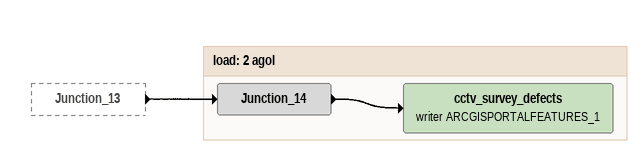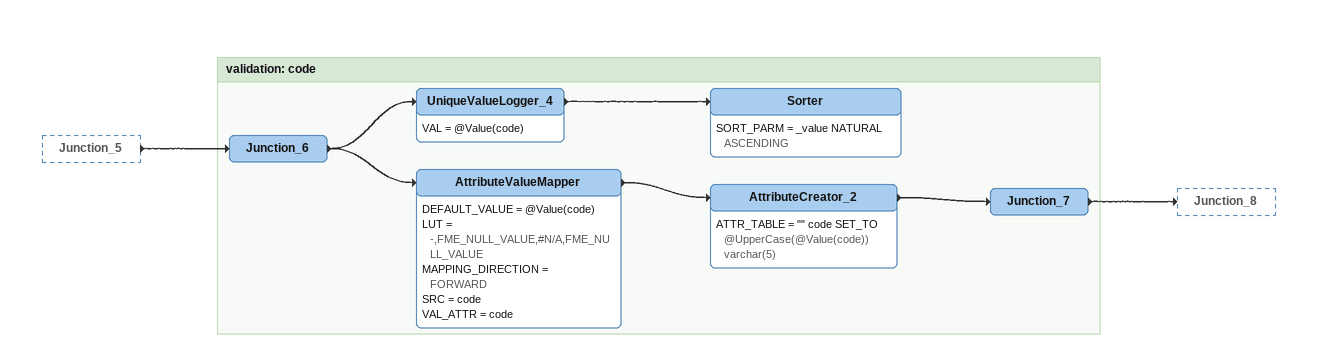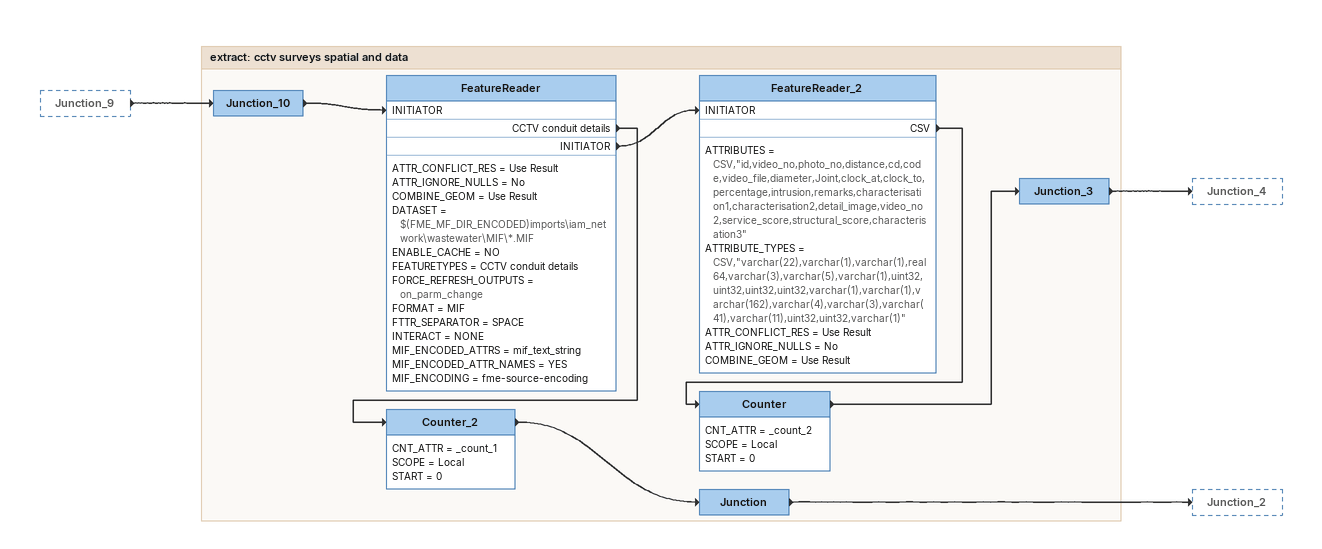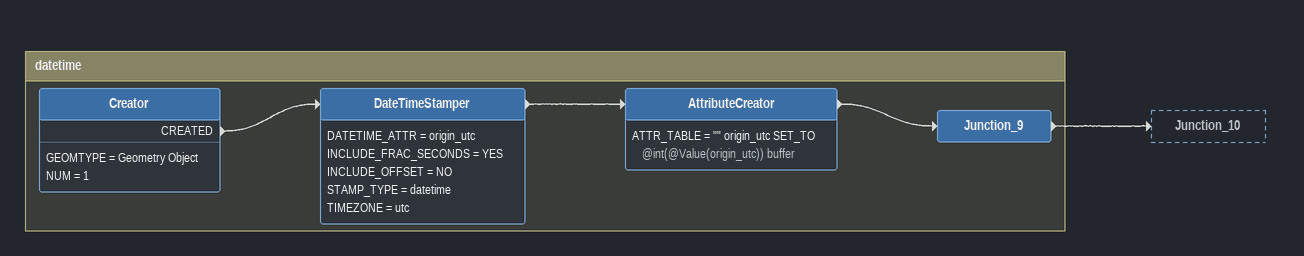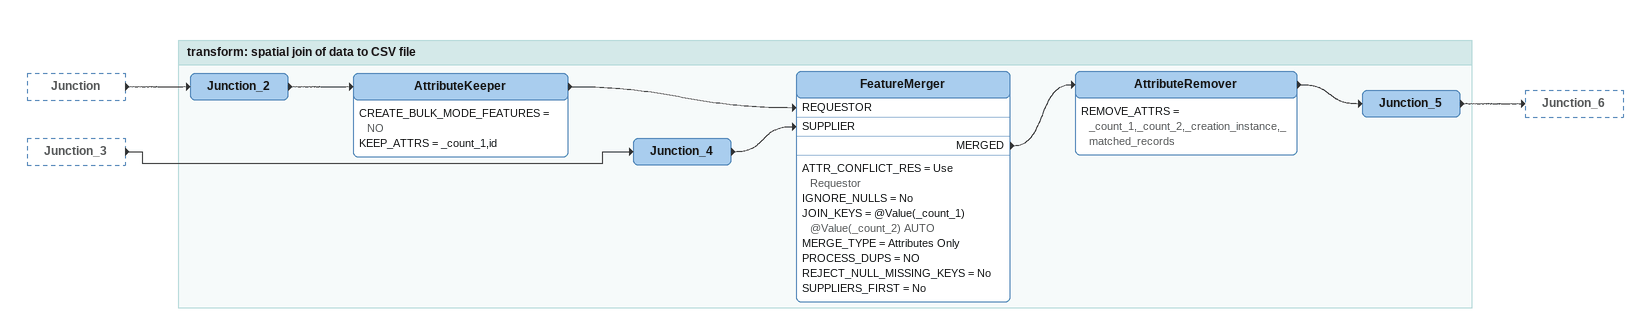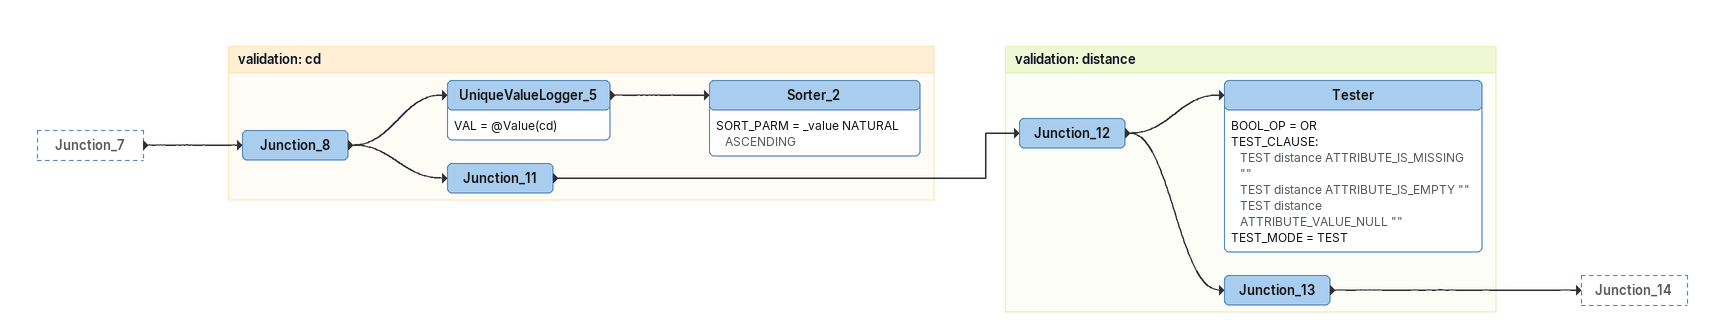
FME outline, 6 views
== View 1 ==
Junction_13 [outside]
    -> Junction_14

Bookmark: load: 2 agol
Junction_14
    -> cctv_survey_defects (writer ARCGISPORTALFEATURES_1)
cctv_survey_defects (writer ARCGISPORTALFEATURES_1)

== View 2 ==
Junction_5 [outside]
    -> Junction_6

Bookmark: validation: code
Junction_6
    -> UniqueValueLogger_4
    -> AttributeValueMapper
UniqueValueLogger_4
    VAL = @Value(code)
    -> Sorter
Sorter
    SORT_PARM = _value NATURAL ASCENDING
AttributeValueMapper
    DEFAULT_VALUE = @Value(code)
    LUT = -,FME_NULL_VALUE,#N/A,FME_NULL_VALUE
    MAPPING_DIRECTION = FORWARD
    SRC = code
    VAL_ATTR = code
    -> AttributeCreator_2
AttributeCreator_2
    ATTR_TABLE = "" code SET_TO @UpperCase(@Value(code)) varchar(5)
    -> Junction_7
Junction_7
    -> Junction_8

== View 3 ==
Junction_9 [outside]
    -> Junction_10

Bookmark: extract: cctv surveys spatial and data
Junction_10
    -> FeatureReader [INITIATOR]
FeatureReader
    ATTR_CONFLICT_RES = Use Result
    ATTR_IGNORE_NULLS = No
    COMBINE_GEOM = Use Result
    DATASET = $(FME_MF_DIR_ENCODED)imports\iam_network\wastewater\MIF\*.MIF
    ENABLE_CACHE = NO
    FEATURETYPES = CCTV conduit details
    FORCE_REFRESH_OUTPUTS = on_parm_change
    FORMAT = MIF
    FTTR_SEPARATOR = SPACE
    INTERACT = NONE
    MIF_ENCODED_ATTRS = mif_text_string
    MIF_ENCODED_ATTR_NAMES = YES
    MIF_ENCODING = fme-source-encoding
    CCTV conduit details -> Counter_2
    INITIATOR -> FeatureReader_2 [INITIATOR]
FeatureReader_2
    ATTRIBUTES = CSV,"id,video_no,photo_no,distance,cd,code,video_file,diameter,Joint,clock_at,clock_to,percentage,intrusion,remarks,characterisation1,characterisation2,detail_image,video_no2,service_score,structural_score,characterisation3"
    ATTRIBUTE_TYPES = CSV,"varchar(22),varchar(1),varchar(1),real64,varchar(3),varchar(5),varchar(1),uint32,uint32,uint32,uint32,varchar(1),varchar(1),varchar(162),varchar(4),varchar(3),varchar(41),varchar(11),uint32,uint32,varchar(1)"
    ATTR_CONFLICT_RES = Use Result
    ATTR_IGNORE_NULLS = No
    COMBINE_GEOM = Use Result
    CSV -> Counter
Counter
    CNT_ATTR = _count_2
    SCOPE = Local
    START = 0
    -> Junction_3
Junction_3
    -> Junction_4
Counter_2
    CNT_ATTR = _count_1
    SCOPE = Local
    START = 0
    -> Junction
Junction
    -> Junction_2

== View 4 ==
Bookmark: datetime
Creator
    GEOMTYPE = Geometry Object
    NUM = 1
    CREATED -> DateTimeStamper
DateTimeStamper
    DATETIME_ATTR = origin_utc
    INCLUDE_FRAC_SECONDS = YES
    INCLUDE_OFFSET = NO
    STAMP_TYPE = datetime
    TIMEZONE = utc
    -> AttributeCreator
AttributeCreator
    ATTR_TABLE = "" origin_utc SET_TO @int(@Value(origin_utc)) buffer
    -> Junction_9
Junction_9
    -> Junction_10

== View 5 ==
Junction [outside]
    -> Junction_2
Junction_3 [outside]
    -> Junction_4

Bookmark: transform: spatial join of data to CSV file
Junction_4
    -> FeatureMerger [SUPPLIER]
Junction_2
    -> AttributeKeeper
AttributeKeeper
    CREATE_BULK_MODE_FEATURES = NO
    KEEP_ATTRS = _count_1,id
    -> FeatureMerger [REQUESTOR]
FeatureMerger
    ATTR_CONFLICT_RES = Use Requestor
    IGNORE_NULLS = No
    JOIN_KEYS = @Value(_count_1) @Value(_count_2) AUTO
    MERGE_TYPE = Attributes Only
    PROCESS_DUPS = NO
    REJECT_NULL_MISSING_KEYS = No
    SUPPLIERS_FIRST = No
    MERGED -> AttributeRemover
AttributeRemover
    REMOVE_ATTRS = _count_1,_count_2,_creation_instance,_matched_records
    -> Junction_5
Junction_5
    -> Junction_6

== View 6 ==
Junction_7 [outside]
    -> Junction_8

Bookmark: validation: cd
Junction_8
    -> UniqueValueLogger_5
    -> Junction_11
UniqueValueLogger_5
    VAL = @Value(cd)
    -> Sorter_2
Sorter_2
    SORT_PARM = _value NATURAL ASCENDING
Junction_11
    -> Junction_12

Bookmark: validation: distance
Junction_12
    -> Tester
    -> Junction_13
Tester
    BOOL_OP = OR
    TEST_CLAUSE:
      TEST distance ATTRIBUTE_IS_MISSING ""
      TEST distance ATTRIBUTE_IS_EMPTY ""
      TEST distance ATTRIBUTE_VALUE_NULL ""
    TEST_MODE = TEST
Junction_13
    -> Junction_14
